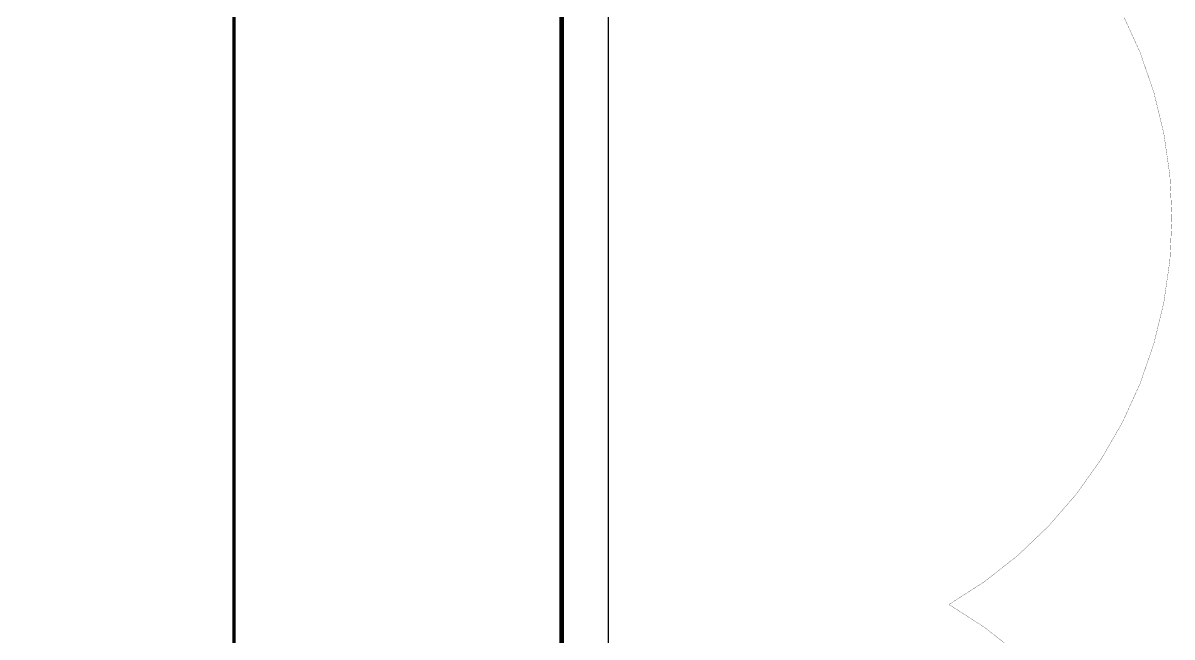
# Model space of a CAD drawing. Extents: x -1058961 to 23600, y -449123 to 2751847.
# Drawn here: x -275756 to -251206, y -412051 to -398944 of the extents above; entities that cross this region are included whole.
import ezdxf

# ---------------------------------------------------------------- set-up
doc = ezdxf.new("R2010")
doc.units = 0
doc.header["$LTSCALE"] = 1000
doc.layers.get('0').update_dxf_attribs({"linetype": 'CONTINUOUS'})
doc.layers.add('-TK', color=7, linetype='CONTINUOUS')
doc.layers.add('水平筋标注', color=7, linetype='CONTINUOUS')
doc.layers.add('图框', color=9, linetype='CONTINUOUS', lineweight=18)

# ---------------------------------------------------------------- blocks, each defined once
blk = doc.blocks.new('A1')
blk.add_lwpolyline([(0, 59400), (0, 0), (84100, 0), (84100, 59400)], close=True)
at = {"const_width": 100}
blk.add_lwpolyline([(2500, 58400), (2500, 1000), (83100, 1000), (83100, 58400)], close=True, dxfattribs=at)
at = {"layer": '图框', "const_width": 70}
blk.add_lwpolyline([(76100, 1000), (76100, 58400)], dxfattribs=at)

msp = doc.modelspace()

# ---------------------------------------------------------------- linework, layer by layer
at = {"layer": '水平筋标注', "const_width": 5}
msp.add_lwpolyline([(-354972.99, -361856.24, -0.57735027), (-338472.73, -361856.24, -0.57735027), (-321972.46, -361856.24, -0.57735027), (-305472.2, -361856.24, -0.57735027), (-288971.94, -361856.24, -0.57735027), (-272471.67, -361856.24, -0.57735027), (-255971.41, -361856.24, -0.57735027), (-255971.41, -378356.51, -0.57735027), (-255971.41, -394856.77, -0.57735027), (-255971.41, -411357.03, -0.57735027), (-255971.41, -427857.3, -0.57735027), (-255971.41, -444357.56, -0.57735027), (-272471.67, -444357.56, -0.57735027), (-288971.94, -444357.56, -0.57735027), (-305472.2, -444357.56, -0.57735027), (-321972.46, -444357.56, -0.57735027), (-338472.73, -444357.56, -0.57735027), (-354972.99, -444357.56, -0.57735027), (-354972.99, -427857.3, -0.57735027), (-354972.99, -411357.03, -0.57735027), (-354972.99, -394856.77, -0.57735027), (-354972.99, -378356.51, -0.57735027), (-354972.99, -361856.24, -0.57735027), (-354972.99, -361856.24, -0.57735027)], format="xyb", dxfattribs=at)

# ---------------------------------------------------------------- block references
at = {"layer": '-TK'}
msp.add_blockref('A1', (-347348.52, -426567.72), dxfattribs=at)

doc.saveas('drawing.dxf')
